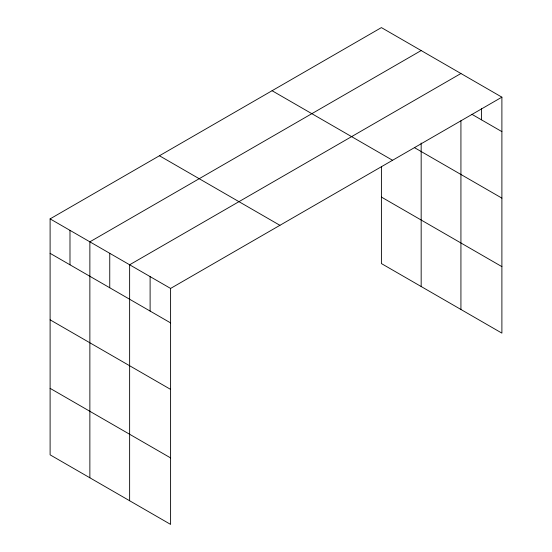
<?xml version="1.0" encoding="UTF-8"?>
<svg xmlns="http://www.w3.org/2000/svg" width="552" height="552" viewBox="0 0 552 552"><rect width="100%" height="100%" fill="white"/><g stroke="black" fill="none" stroke-linecap="round" stroke-linejoin="round"><path stroke-width="0.83" d="M460.927 120.757L460.927 309.479M50.108 218.875L170.596 288.434L170.596 524.4L50.108 454.841L50.108 218.875L381.404 27.6L501.892 97.159L501.892 333.125L381.404 263.566L381.404 166.621M421.169 50.556L89.866 241.831L89.866 477.791M460.927 73.513L129.63 264.787L129.63 500.747M170.596 288.434L501.892 97.159M471.898 114.305L501.892 131.624M414.538 147.688L501.892 198.12M272.081 90.721L392.562 160.28M381.404 197.071L501.892 266.63M159.438 155.754L279.919 225.313M50.108 253.333L170.596 322.899M50.108 319.829L170.596 389.395M50.108 388.346L170.596 457.905M481.413 108.599L481.413 119.798M421.169 142.989L421.169 286.522M150.109 276.607L150.109 311.073M109.751 253.306L109.751 287.771M69.987 230.35L69.987 264.815"/></g></svg>
